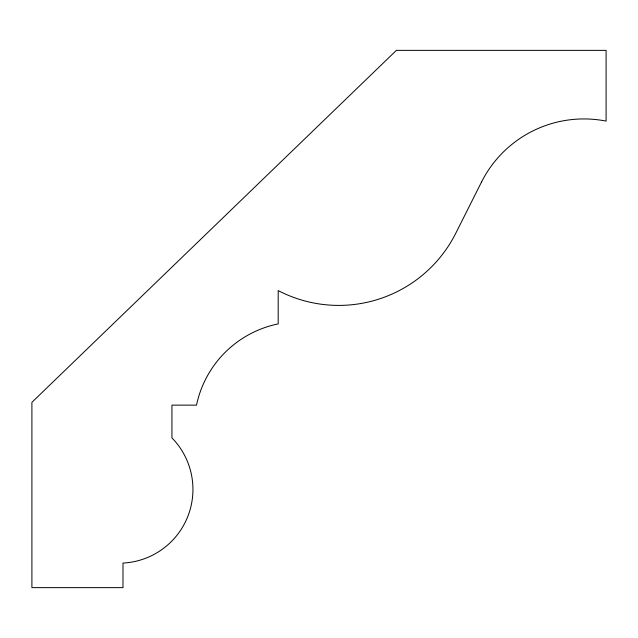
<?xml version="1.0" encoding="UTF-8"?>
<svg xmlns="http://www.w3.org/2000/svg" width="638" height="638" viewBox="0 0 638 638"><rect width="100%" height="100%" fill="white"/><g stroke="black" fill="none" stroke-linecap="round" stroke-linejoin="round"><path stroke-width="0.96" d="M481.459 182.141L455.827 233.173A131.045 131.045 0 0 1 278.192 290.585L278.192 323.905A104.927 104.927 0 0 0 196.512 405.13L171.941 405.13L171.941 437.891A73.737 73.737 0 0 1 122.99 563.067L122.99 587.638L31.9 587.638L31.9 402.339L396.389 50.362L606.1 50.362L606.1 121.1A114.665 114.665 0 0 0 481.459 182.141"/></g></svg>
